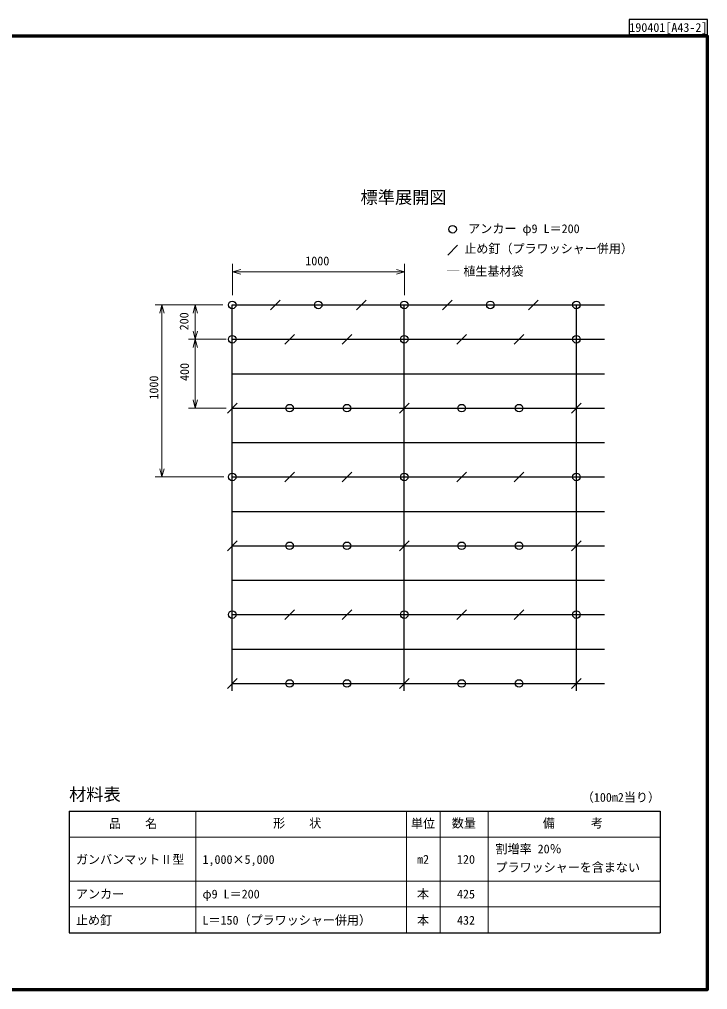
# Model space of a CAD drawing. Units: millimetres, scale not verified. Extents: x 200 to 8200, y 200 to 5838.
# Drawn here: x 4200 to 8200, y 200 to 5838 of the extents above; entities that cross this region are included whole.
import ezdxf
from ezdxf.enums import TextEntityAlignment as Align

# ---------------------------------------------------------------- set-up
doc = ezdxf.new("R2010")
doc.units = ezdxf.units.MM
doc.header["$LTSCALE"] = 20
for name, color, linetype, lineweight in [('C-DOC', 3, 'Continuous', 25), ('C-MTR-FRAM', 5, 'Continuous', 25), ('C-MTR-LINE', 5, 'Continuous', 13), ('C-STR', 7, 'Continuous', 25), ('C-STR-DIM', 1, 'Continuous', 13), ('C-STR-TXT', 7, 'Continuous', 25), ('C-TTL', 2, 'Continuous', 70)]:
    doc.layers.add(name, color=color, linetype=linetype, lineweight=lineweight)
for name, color, linetype in [('C-MTR', 5, 'Continuous'), ('C-MTR-TXT', 5, 'Continuous'), ('C-TTL-TXT', 7, 'Continuous')]:
    doc.layers.add(name, color=color, linetype=linetype)
doc.styles.add('ＭＳ ゴシック', font='')
doc.styles.get('ＭＳ ゴシック').set_extended_font_data('MS Gothic')

msp = doc.modelspace()

# ---------------------------------------------------------------- linework, layer by layer
at = {"layer": 'C-DOC'}
for p, q in [((8200, 5838), (7745, 5838)), ((7745, 5838), (7745, 5750)), ((8200, 5750), (8200, 5838)), ((8200, 5750), (8200, 5838)), ((7745, 5750), (8200, 5750))]:
    msp.add_line(p, q, dxfattribs=at)
at = {"layer": 'C-MTR-FRAM'}
for p, q in [((4488.89, 1236.14), (7923.82, 1236.14)), ((4488.89, 1236.14), (4488.89, 530.29)), ((7923.82, 1236.14), (7923.82, 530.29)), ((4488.89, 530.29), (7923.82, 530.29))]:
    msp.add_line(p, q, dxfattribs=at)
at = {"layer": 'C-MTR-LINE'}
for p, q in [((5225.06, 1236.14), (5225.06, 530.29)), ((6449.86, 1236.14), (6449.86, 530.29)), ((6644.66, 1236.14), (6644.66, 530.29)), ((6924.66, 1236.14), (6924.66, 530.29)), ((4488.89, 1086.14), (7923.82, 1086.14)), ((4488.89, 830.29), (7923.82, 830.29)), ((4488.89, 680.29), (7923.82, 680.29))]:
    msp.add_line(p, q, dxfattribs=at)
at = {"layer": 'C-STR', "color": 3}
for p, q in [((5437.23, 4178.9), (7601.45, 4178.9)), ((5437.23, 3978.9), (7601.45, 3978.9)), ((5437.23, 3778.9), (7601.45, 3778.9)), ((5437.23, 3578.9), (7601.45, 3578.9)), ((5437.23, 3378.9), (7601.45, 3378.9)), ((5437.23, 3178.9), (7601.45, 3178.9)), ((5437.23, 2978.9), (7601.45, 2978.9)), ((5437.23, 2778.9), (7601.45, 2778.9)), ((5437.23, 2578.9), (7601.45, 2578.9)), ((5437.23, 2378.9), (7601.45, 2378.9)), ((5437.23, 2178.9), (7601.45, 2178.9)), ((5437.23, 1978.9), (7601.45, 1978.9))]:
    msp.add_line(p, q, dxfattribs=at)
at = {"layer": 'C-STR'}
for p, q in [((5437.23, 1936.25), (5437.23, 4178.9)), ((5658.94, 4150.62), (5715.51, 4207.18)), ((6158.94, 4150.62), (6215.51, 4207.18)), ((6437.23, 1936.25), (6437.23, 4178.9)), ((6658.94, 4150.62), (6715.51, 4207.18)), ((7158.94, 4150.62), (7215.51, 4207.18)), ((7437.23, 1936.25), (7437.23, 4178.9)), ((7437.23, 1936.25), (7437.23, 4178.9)), ((5742.28, 3950.62), (5798.84, 4007.18)), ((6075.61, 3950.62), (6132.18, 4007.18)), ((6742.28, 3950.62), (6798.84, 4007.18)), ((7075.61, 3950.62), (7132.18, 4007.18)), ((5408.94, 3550.62), (5465.51, 3607.18)), ((6408.94, 3550.62), (6465.51, 3607.18)), ((7408.94, 3550.62), (7465.51, 3607.18)), ((5742.28, 3150.62), (5798.84, 3207.18)), ((6075.61, 3150.62), (6132.18, 3207.18)), ((6742.28, 3150.62), (6798.84, 3207.18)), ((7075.61, 3150.62), (7132.18, 3207.18)), ((5408.94, 2750.62), (5465.51, 2807.18)), ((6408.94, 2750.62), (6465.51, 2807.18)), ((7408.94, 2750.62), (7465.51, 2807.18)), ((5742.28, 2350.62), (5798.84, 2407.18)), ((6075.61, 2350.62), (6132.18, 2407.18)), ((6742.28, 2350.62), (6798.84, 2407.18)), ((7075.61, 2350.62), (7132.18, 2407.18)), ((5408.94, 1950.62), (5465.51, 2007.18)), ((6408.94, 1950.62), (6465.51, 2007.18)), ((7408.94, 1950.62), (7465.51, 2007.18))]:
    msp.add_line(p, q, dxfattribs=at)
for centre in [(5437.23, 4178.9), (5937.23, 4178.9), (6437.23, 4178.9), (6937.23, 4178.9), (7437.23, 4178.9), (5437.23, 3978.9), (5437.23, 3978.9), (6437.23, 3978.9), (7437.23, 3978.9), (5770.56, 3578.9), (6103.89, 3578.9), (6770.56, 3578.9), (7103.89, 3578.9), (5437.23, 3178.9), (5437.23, 3178.9), (6437.23, 3178.9), (7437.23, 3178.9), (5770.56, 2778.9), (6103.89, 2778.9), (6770.56, 2778.9), (7103.89, 2778.9), (5437.23, 2378.9), (6437.23, 2378.9), (7437.23, 2378.9), (5770.56, 1978.9), (6103.89, 1978.9), (6770.56, 1978.9), (7103.89, 1978.9)]:
    msp.add_circle(centre, 22, dxfattribs=at)
at = {"layer": 'C-STR-DIM'}
for p, q in [((5439.14, 4235.86), (5439.14, 4416.87)), ((6439.14, 4416.87), (6439.14, 4235.87)), ((5439.14, 4370.87), (5487.43, 4383.81)), ((5439.14, 4370.87), (5487.43, 4357.93)), ((5439.14, 4370.87), (6439.14, 4370.87)), ((6439.14, 4370.87), (6390.84, 4383.81)), ((6439.14, 4370.87), (6390.84, 4357.93)), ((5382.31, 4178.9), (4988.23, 4178.9)), ((5028.23, 4178.9), (5015.29, 4130.6)), ((5028.23, 4178.9), (5041.17, 4130.6)), ((5028.23, 4178.9), (5028.23, 3178.9)), ((5222.23, 4178.9), (5209.29, 4130.6)), ((5222.23, 4178.9), (5235.17, 4130.6)), ((5222.23, 4178.9), (5222.23, 3578.9)), ((5222.23, 3978.9), (5209.29, 4027.2)), ((5222.23, 3978.9), (5235.17, 4027.2)), ((5402.23, 3978.9), (5182.23, 3978.9)), ((5222.23, 3978.9), (5209.29, 3930.6)), ((5222.23, 3978.9), (5235.17, 3930.6)), ((5222.23, 3578.9), (5209.29, 3627.2)), ((5222.23, 3578.9), (5235.17, 3627.2)), ((5402.23, 3578.9), (5182.23, 3578.9)), ((5028.23, 3178.9), (5015.29, 3227.2)), ((5028.23, 3178.9), (5041.17, 3227.2)), ((5388.68, 3178.9), (4988.23, 3178.9))]:
    msp.add_line(p, q, dxfattribs=at)
at = {"layer": 'C-STR-TXT'}
msp.add_line((6689.65, 4468.6), (6746.22, 4525.17), dxfattribs=at)
msp.add_circle((6717.93, 4618.27), 22, dxfattribs=at)
at = {"layer": 'C-TTL'}
msp.add_lwpolyline([(200, 200), (8200, 200), (8200, 5740), (200, 5740)], close=True, dxfattribs=at)

# ---------------------------------------------------------------- texts
at = {"layer": 'C-DOC', "style": 'ＭＳ ゴシック'}
msp.add_text('190401[A43-2]', height=51.32, dxfattribs=at).set_placement((7745, 5750), align=Align.BOTTOM_LEFT)
at = {"layer": 'C-MTR', "style": 'ＭＳ ゴシック'}
msp.add_text('材料表', height=73.31, dxfattribs=at).set_placement((4488.89, 1276.14), align=Align.BOTTOM_LEFT)
at = {"layer": 'C-MTR-TXT', "style": 'ＭＳ ゴシック'}
for s, p in [('（100m2当り）', (7468.82, 1276.14)), ('\u3000品\u3000\u3000名\u3000', (4650.67, 1123.62)), ('\u3000形\u3000\u3000状\u3000', (5604.56, 1126.14)), ('数量', (6713.66, 1126.14)), ('\u3000備\u3000\u3000\u3000考\u3000', (7172.29, 1126.14)), ('割増率 20％', (6967.03, 976.14)), ('ガンバンマットⅡ型 ', (4528.89, 914.87)), ('1,000×5,000', (5264.1, 915.03)), ('プラワッシャーを含まない', (6967.03, 868.87))]:
    msp.add_text(s, height=51.32, dxfattribs=at).set_placement(p, align=Align.BOTTOM_LEFT)
for s, p in [('単位', (6546.19, 1124.14)), ('m2', (6546.19, 915.83))]:
    msp.add_text(s, height=51.32, dxfattribs=at).set_placement(p, align=Align.BOTTOM_CENTER)
msp.add_text('120', height=51.32, dxfattribs=at).set_placement((6848.05, 915.83), align=Align.BOTTOM_RIGHT)
for s, p in [('アンカー', (4528.89, 755.16)), ('φ9 L＝200', (5264.1, 755.16)), ('止め釘', (4528.89, 602.86)), ('L＝150（プラワッシャー併用）', (5264.1, 602.86))]:
    msp.add_text(s, height=51.32, dxfattribs=at).set_placement(p, align=Align.MIDDLE_LEFT)
for p in [(6546.19, 755.16), (6546.19, 602.86)]:
    msp.add_text('本', height=51.32, dxfattribs=at).set_placement(p, align=Align.MIDDLE_CENTER)
for s, p in [('425', (6848.05, 755.16)), ('432', (6848.05, 602.86))]:
    msp.add_text(s, height=51.32, dxfattribs=at).set_placement(p, align=Align.MIDDLE_RIGHT)
at = {"layer": 'C-STR-DIM', "color": 7, "style": 'ＭＳ ゴシック'}
msp.add_text('1000', height=51.32, dxfattribs=at).set_placement((5861.58, 4393.51), align=Align.BOTTOM_LEFT)
for s, p in [('200', (5198.09, 4031.19)), ('400', (5200.98, 3736.93)), ('1000', (5022.19, 3628.66))]:
    msp.add_text(s, height=51.32, rotation=90, dxfattribs=at).set_placement(p, align=Align.BOTTOM_LEFT)
at = {"layer": 'C-STR-TXT', "style": 'ＭＳ ゴシック'}
for s, p in [('アンカー φ9 L＝200', (6808.76, 4580.71)), ('止め釘（プラワッシャー併用）', (6786.05, 4464.39)), ('植生基材袋', (6780.22, 4333.29))]:
    msp.add_text(s, height=51.32, dxfattribs=at).set_placement(p, align=Align.BOTTOM_LEFT)
at = {"layer": 'C-STR-TXT', "color": 3, "style": 'ＭＳ ゴシック', "width": 1.2}
msp.add_text('―', height=51.32, dxfattribs=at).set_placement((6679.94, 4334.59), align=Align.BOTTOM_LEFT)
at = {"layer": 'C-TTL-TXT', "style": 'ＭＳ ゴシック'}
msp.add_text('標準展開図', height=73.31, dxfattribs=at).set_placement((6182.79, 4744.97), align=Align.BOTTOM_LEFT)

doc.saveas('drawing.dxf')
